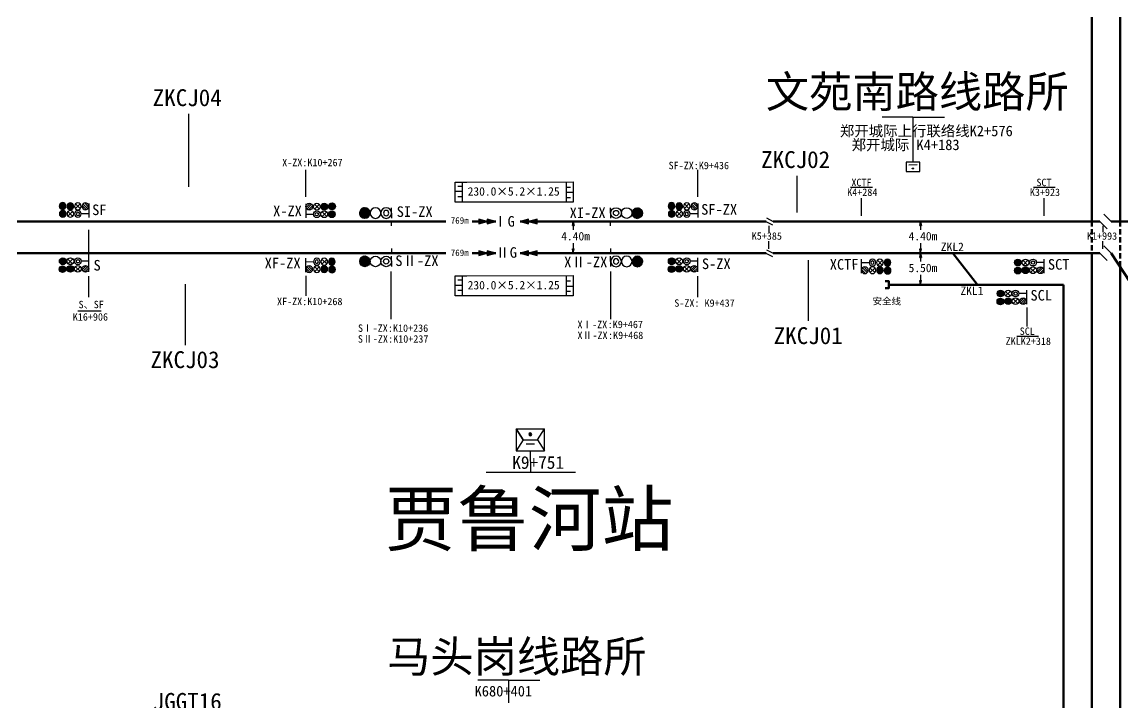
# Model space of a CAD drawing. Header units: millimetres. Extents: x -17381 to -15684, y 1883 to 2345.
# Drawn here: x -17104.3 to -17000.2, y 2103.3 to 2167.7 of the extents above; entities that cross this region are included whole.
import ezdxf
from ezdxf.enums import TextEntityAlignment as Align

# ---------------------------------------------------------------- set-up
doc = ezdxf.new("R2010")
doc.units = ezdxf.units.MM
doc.linetypes.add('DASHED', pattern=[0.75, 0.5, -0.25])
for name, color, linetype in [('1', 1, 'Continuous'), ('D0', 7, 'Continuous'), ('供电臂', 7, 'Continuous'), ('信号机', 7, 'Continuous'), ('信号机名称', 7, 'Continuous'), ('公里标', 7, 'Continuous'), ('应答器', 7, 'Continuous'), ('标注', 7, 'Continuous'), ('站台', 7, 'Continuous')]:
    doc.layers.add(name, color=color, linetype=linetype)
doc.styles.get("Standard").update_dxf_attribs({"font": ''})
doc.styles.add('宋体', font='')
doc.styles.get('Standard').set_extended_font_data('SimSun')
doc.styles.get('宋体').set_extended_font_data('SimSun')

# ---------------------------------------------------------------- blocks, each defined once
blk = doc.blocks.new('BD')
at = {"layer": '1', "color": 7}
for radius in [1.5, 0.75]:
    blk.add_circle((0, 0), radius, dxfattribs=at)
blk = doc.blocks.new('*X90')
at = {"color": 0}
for p, q in [((-1.5, 0.06), (0.7, 1.33)), ((-1.5, -0.06), (0.8, 1.27)), ((-1.49, 0.18), (0.59, 1.38)), ((-1.49, -0.17), (0.89, 1.21)), ((-1.47, 0.31), (0.47, 1.43)), ((-1.47, -0.27), (0.97, 1.14)), ((-1.45, -0.38), (1.05, 1.07)), ((-1.43, 0.44), (0.33, 1.46)), ((-1.42, -0.48), (1.12, 0.99)), ((-1.39, -0.57), (1.19, 0.92)), ((-1.38, 0.59), (0.18, 1.49)), ((-1.35, -0.66), (1.25, 0.83)), ((-1.3, 0.75), (0, 1.5)), ((-1.3, -0.75), (1.3, 0.75)), ((-1.25, -0.83), (1.35, 0.66)), ((-1.19, -0.92), (1.39, 0.57)), ((-1.17, 0.94), (-0.23, 1.48)), ((-1.12, -0.99), (1.42, 0.48)), ((-1.05, -1.07), (1.45, 0.38)), ((-0.97, -1.14), (1.47, 0.27)), ((-0.89, -1.21), (1.49, 0.17)), ((-0.8, -1.27), (1.5, 0.06)), ((-0.7, -1.33), (1.5, -0.06)), ((-0.59, -1.38), (1.49, -0.18)), ((-0.47, -1.43), (1.47, -0.31)), ((-0.33, -1.46), (1.43, -0.44)), ((-0.18, -1.49), (1.38, -0.59)), ((0, -1.5), (1.3, -0.75)), ((0.23, -1.48), (1.17, -0.94))]:
    blk.add_line(p, q, dxfattribs=at)
blk = doc.blocks.new('KZ_C')
at = {"layer": '1', "color": 7}
for p, q in [((0.02, 3.97), (0.02, 5.92)), ((0, -0.84), (0, 0.84)), ((0.02, 3.97), (0.02, 2.02)), ((0.02, 3.97), (0.02, 2.02))]:
    blk.add_line(p, q, dxfattribs=at)
at = {"layer": '1', "color": 3}
blk.add_circle((6.09, 3.97), 2, dxfattribs=at)
at = {"layer": '1', "color": 1}
blk.add_circle((10.09, 3.97), 1.95, dxfattribs=at)
at = {"layer": '1', "color": 7, "xscale": 1.33333333333303, "yscale": 1.33333333333303, "zscale": 1.33333333333303, "rotation": 180}
blk.add_blockref('BD', (2.06, 3.97), dxfattribs=at)
at = {"layer": '1', "xscale": 1.333300000000236, "yscale": 1.333300000000236, "zscale": 1.333300000000236}
blk.add_blockref('*X90', (10.12, 3.97), dxfattribs=at)

msp = doc.modelspace()

# ---------------------------------------------------------------- hatches: boundary and pattern name
h = msp.add_hatch(color=3)
edge = h.paths.add_edge_path()
edge.add_ellipse((-17100.5, 2150.28), major_axis=(0, 0.318), ratio=0.993045, start_angle=0, end_angle=360, ccw=False)
h = msp.add_hatch(color=3)
edge = h.paths.add_edge_path()
edge.add_ellipse((-17075.02, 2150.25), major_axis=(0, 0.318), ratio=0.993045, start_angle=0, end_angle=360)
h = msp.add_hatch(color=3)
edge = h.paths.add_edge_path()
edge.add_ellipse((-17042.9, 2150.28), major_axis=(0, 0.318), ratio=0.993045, start_angle=0, end_angle=360, ccw=False)
h = msp.add_hatch(color=1)
edge = h.paths.add_edge_path()
edge.add_ellipse((-17100.49, 2149.54), major_axis=(0, 0.318), ratio=0.993045, start_angle=0, end_angle=360, ccw=False)
h = msp.add_hatch(color=1)
edge = h.paths.add_edge_path()
edge.add_ellipse((-17075.03, 2149.5), major_axis=(0, 0.318), ratio=0.993045, start_angle=0, end_angle=360)
h = msp.add_hatch(color=1)
edge = h.paths.add_edge_path()
edge.add_ellipse((-17042.89, 2149.54), major_axis=(0, 0.318), ratio=0.993045, start_angle=0, end_angle=360, ccw=False)
for points in [[(-17061.14, 2148.61), (-17060.33, 2148.83), (-17061.14, 2149.05)], [(-17060.33, 2148.61), (-17059.52, 2148.83), (-17060.33, 2149.05)], [(-17056.42, 2149.05), (-17057.22, 2148.83), (-17056.42, 2148.61)], [(-17055.61, 2149.05), (-17056.42, 2148.83), (-17055.61, 2148.61)], [(-17061.14, 2145.61), (-17060.33, 2145.83), (-17061.14, 2146.05)], [(-17060.33, 2145.61), (-17059.52, 2145.83), (-17060.33, 2146.05)], [(-17056.42, 2146.05), (-17057.22, 2145.83), (-17056.42, 2145.61)], [(-17055.61, 2146.05), (-17056.42, 2145.83), (-17055.61, 2145.61)]]:
    msp.add_hatch(color=7).paths.add_polyline_path(points)
at = {"lineweight": -3}
for points in [[(-17052.2, 2148.83), (-17052.27, 2148.43), (-17052.12, 2148.43)], [(-17019.34, 2148.83), (-17019.41, 2148.43), (-17019.26, 2148.43)], [(-17052.2, 2145.83), (-17052.27, 2146.23), (-17052.12, 2146.23)], [(-17019.34, 2145.83), (-17019.41, 2146.23), (-17019.26, 2146.23)], [(-17019.34, 2145.83), (-17019.41, 2145.43), (-17019.26, 2145.43)], [(-17019.34, 2142.83), (-17019.41, 2143.23), (-17019.26, 2143.23)]]:
    msp.add_hatch(color=0, dxfattribs=at).paths.add_polyline_path(points)
h = msp.add_hatch(color=1)
edge = h.paths.add_edge_path()
edge.add_ellipse((-17100.49, 2145.06), major_axis=(0, -0.318), ratio=0.993045, start_angle=0, end_angle=360)
h = msp.add_hatch(color=1)
edge = h.paths.add_edge_path()
edge.add_ellipse((-17075.03, 2145.02), major_axis=(0, -0.318), ratio=0.993045, start_angle=0, end_angle=360, ccw=False)
h = msp.add_hatch(color=1)
edge = h.paths.add_edge_path()
edge.add_ellipse((-17042.89, 2145.06), major_axis=(0, -0.318), ratio=0.993045, start_angle=0, end_angle=360)
h = msp.add_hatch(color=3)
edge = h.paths.add_edge_path()
edge.add_ellipse((-17100.5, 2144.31), major_axis=(0, -0.318), ratio=0.993045, start_angle=0, end_angle=360)
h = msp.add_hatch(color=3)
edge = h.paths.add_edge_path()
edge.add_ellipse((-17075.02, 2144.28), major_axis=(0, -0.318), ratio=0.993045, start_angle=0, end_angle=360, ccw=False)
h = msp.add_hatch(color=3)
edge = h.paths.add_edge_path()
edge.add_ellipse((-17042.9, 2144.31), major_axis=(0, -0.318), ratio=0.993045, start_angle=0, end_angle=360)
h = msp.add_hatch(color=1)
edge = h.paths.add_edge_path()
edge.add_ellipse((-17022.47, 2144.93), major_axis=(0, -0.318), ratio=0.993045, start_angle=0, end_angle=360, ccw=False)
h = msp.add_hatch(color=3)
edge = h.paths.add_edge_path()
edge.add_ellipse((-17022.46, 2144.18), major_axis=(0, -0.318), ratio=0.993045, start_angle=0, end_angle=360, ccw=False)
h = msp.add_hatch(color=3)
edge = h.paths.add_edge_path()
edge.add_ellipse((-17010.15, 2144.18), major_axis=(0, -0.318), ratio=0.993045, start_angle=0, end_angle=360)
h = msp.add_hatch(color=1)
edge = h.paths.add_edge_path()
edge.add_ellipse((-17010.14, 2144.93), major_axis=(0, -0.318), ratio=0.993045, start_angle=0, end_angle=360)
h = msp.add_hatch(color=1)
edge = h.paths.add_edge_path()
edge.add_ellipse((-17011.79, 2142.01), major_axis=(0, -0.318), ratio=0.993045, start_angle=0, end_angle=360)
h = msp.add_hatch(color=3)
edge = h.paths.add_edge_path()
edge.add_ellipse((-17011.8, 2141.26), major_axis=(0, -0.318), ratio=0.993045, start_angle=0, end_angle=360)
at = {"layer": '信号机'}
h = msp.add_hatch(color=2, dxfattribs=at)
edge = h.paths.add_edge_path()
edge.add_ellipse((-17099.77, 2150.25), major_axis=(0, -0.318), ratio=0.993045, start_angle=0, end_angle=360, ccw=False)
h = msp.add_hatch(color=2, dxfattribs=at)
edge = h.paths.add_edge_path()
edge.add_ellipse((-17075.75, 2150.22), major_axis=(0, -0.318), ratio=0.993045, start_angle=0, end_angle=360)
h = msp.add_hatch(color=2, dxfattribs=at)
edge = h.paths.add_edge_path()
edge.add_ellipse((-17042.17, 2150.25), major_axis=(0, -0.318), ratio=0.993045, start_angle=0, end_angle=360, ccw=False)
h = msp.add_hatch(color=10, dxfattribs=at)
edge = h.paths.add_edge_path()
edge.add_ellipse((-17100.49, 2149.54), major_axis=(0, 0.318), ratio=0.993045, start_angle=0, end_angle=360, ccw=False)
h = msp.add_hatch(color=10, dxfattribs=at)
edge = h.paths.add_edge_path()
edge.add_ellipse((-17075.03, 2149.5), major_axis=(0, 0.318), ratio=0.993045, start_angle=0, end_angle=360)
h = msp.add_hatch(color=10, dxfattribs=at)
edge = h.paths.add_edge_path()
edge.add_ellipse((-17042.89, 2149.54), major_axis=(0, 0.318), ratio=0.993045, start_angle=0, end_angle=360, ccw=False)
h = msp.add_hatch(color=10, dxfattribs=at)
edge = h.paths.add_edge_path()
edge.add_ellipse((-17100.49, 2145.06), major_axis=(0, -0.318), ratio=0.993045, start_angle=0, end_angle=360)
h = msp.add_hatch(color=10, dxfattribs=at)
edge = h.paths.add_edge_path()
edge.add_ellipse((-17075.03, 2145.02), major_axis=(0, -0.318), ratio=0.993045, start_angle=0, end_angle=360, ccw=False)
h = msp.add_hatch(color=10, dxfattribs=at)
edge = h.paths.add_edge_path()
edge.add_ellipse((-17042.89, 2145.06), major_axis=(0, -0.318), ratio=0.993045, start_angle=0, end_angle=360)
h = msp.add_hatch(color=2, dxfattribs=at)
edge = h.paths.add_edge_path()
edge.add_ellipse((-17099.77, 2144.34), major_axis=(0, 0.318), ratio=0.993045, start_angle=0, end_angle=360)
h = msp.add_hatch(color=2, dxfattribs=at)
edge = h.paths.add_edge_path()
edge.add_ellipse((-17075.75, 2144.31), major_axis=(0, 0.318), ratio=0.993045, start_angle=0, end_angle=360, ccw=False)
h = msp.add_hatch(color=2, dxfattribs=at)
edge = h.paths.add_edge_path()
edge.add_ellipse((-17042.17, 2144.34), major_axis=(0, 0.318), ratio=0.993045, start_angle=0, end_angle=360)
h = msp.add_hatch(color=2, dxfattribs=at)
edge = h.paths.add_edge_path()
edge.add_ellipse((-17023.19, 2144.21), major_axis=(0, 0.318), ratio=0.993045, start_angle=0, end_angle=360, ccw=False)
h = msp.add_hatch(color=10, dxfattribs=at)
edge = h.paths.add_edge_path()
edge.add_ellipse((-17022.47, 2144.93), major_axis=(0, -0.318), ratio=0.993045, start_angle=0, end_angle=360, ccw=False)
h = msp.add_hatch(color=10, dxfattribs=at)
edge = h.paths.add_edge_path()
edge.add_ellipse((-17010.14, 2144.93), major_axis=(0, -0.318), ratio=0.993045, start_angle=0, end_angle=360)
h = msp.add_hatch(color=2, dxfattribs=at)
edge = h.paths.add_edge_path()
edge.add_ellipse((-17009.42, 2144.21), major_axis=(0, 0.318), ratio=0.993045, start_angle=0, end_angle=360)
h = msp.add_hatch(color=10, dxfattribs=at)
edge = h.paths.add_edge_path()
edge.add_ellipse((-17011.79, 2142.01), major_axis=(0, -0.318), ratio=0.993045, start_angle=0, end_angle=360)
h = msp.add_hatch(color=2, dxfattribs=at)
edge = h.paths.add_edge_path()
edge.add_ellipse((-17011.07, 2141.29), major_axis=(0, 0.318), ratio=0.993045, start_angle=0, end_angle=360)
at = {"layer": '应答器'}
for points in [[(-17061.14, 2148.61), (-17060.33, 2148.83), (-17061.14, 2149.05)], [(-17060.33, 2148.61), (-17059.52, 2148.83), (-17060.33, 2149.05)], [(-17056.42, 2149.05), (-17057.22, 2148.83), (-17056.42, 2148.61)], [(-17055.61, 2149.05), (-17056.42, 2148.83), (-17055.61, 2148.61)], [(-17061.14, 2145.61), (-17060.33, 2145.83), (-17061.14, 2146.05)], [(-17060.33, 2145.61), (-17059.52, 2145.83), (-17060.33, 2146.05)], [(-17056.42, 2146.05), (-17057.22, 2145.83), (-17056.42, 2145.61)], [(-17055.61, 2146.05), (-17056.42, 2145.83), (-17055.61, 2145.61)]]:
    msp.add_hatch(color=7, dxfattribs=at).paths.add_polyline_path(points)
at = {"layer": '标注'}
h = msp.add_hatch(color=0, dxfattribs=at)
edge = h.paths.add_edge_path()
edge.add_ellipse((-17056.26, 2128.7), major_axis=(-0.134, 0), ratio=0.974917, start_angle=0, end_angle=180)
edge.add_ellipse((-17056.26, 2128.7), major_axis=(-0.134, 0), ratio=0.974917, start_angle=180, end_angle=360)

# ---------------------------------------------------------------- linework, layer by layer
at = {"color": 5, "lineweight": 70}
for p, q in [((-17000.48, 2148.83), (-17000.48, 2194.3)), ((-17000.48, 2087.48), (-17000.48, 2144.54))]:
    msp.add_line(p, q, dxfattribs=at)
at = {"color": 1, "lineweight": 70}
for p, q in [((-17003.15, 2148.83), (-17003.15, 2191.09)), ((-17003.15, 2087.48), (-17003.15, 2145.83))]:
    msp.add_line(p, q, dxfattribs=at)
at = {"color": 1, "lineweight": -3}
msp.add_line((-17088.61, 2158.99), (-17088.61, 2152.08), dxfattribs=at)
at = {"color": 0, "lineweight": -3}
for p, q in [((-17020.08, 2158.68), (-17022.98, 2158.68)), ((-17020.08, 2158.68), (-17017.09, 2158.68)), ((-17077.5, 2151.16), (-17077.5, 2153.71)), ((-17040.42, 2151.16), (-17040.42, 2153.71)), ((-17025.96, 2152.05), (-17023.89, 2152.05)), ((-17008.67, 2152.05), (-17006.61, 2152.05)), ((-17024.94, 2149.34), (-17024.94, 2151.02)), ((-17007.65, 2149.34), (-17007.65, 2151.02)), ((-17052.27, 2148.43), (-17052.2, 2148.83)), ((-17052.2, 2148.83), (-17052.27, 2148.43)), ((-17052.2, 2148.83), (-17052.12, 2148.43)), ((-17019.41, 2148.43), (-17019.34, 2148.83)), ((-17019.34, 2148.83), (-17019.41, 2148.43)), ((-17019.34, 2148.83), (-17019.26, 2148.43)), ((-17052.27, 2148.43), (-17052.12, 2148.43)), ((-17033.69, 2148.41), (-17033.69, 2147.8)), ((-17019.41, 2148.43), (-17019.26, 2148.43)), ((-17002.1, 2148.41), (-17002.1, 2147.8)), ((-17033.72, 2146.95), (-17033.72, 2146.22)), ((-17002.13, 2146.95), (-17002.13, 2146.22)), ((-17052.27, 2146.23), (-17052.2, 2145.83)), ((-17052.2, 2145.83), (-17052.27, 2146.23)), ((-17052.27, 2146.23), (-17052.12, 2146.23)), ((-17052.2, 2145.83), (-17052.12, 2146.23)), ((-17019.41, 2146.23), (-17019.34, 2145.83)), ((-17019.34, 2145.83), (-17019.41, 2146.23)), ((-17019.41, 2146.23), (-17019.26, 2146.23)), ((-17019.41, 2145.43), (-17019.34, 2145.83)), ((-17019.34, 2145.83), (-17019.41, 2145.43)), ((-17019.41, 2145.43), (-17019.26, 2145.43)), ((-17019.34, 2145.83), (-17019.26, 2146.23)), ((-17019.34, 2145.83), (-17019.26, 2145.43)), ((-17077.5, 2143.69), (-17077.5, 2141.79)), ((-17069.42, 2139.6), (-17069.42, 2144.08)), ((-17048.65, 2139.6), (-17048.65, 2144.08)), ((-17019.41, 2143.23), (-17019.34, 2142.83)), ((-17019.34, 2142.83), (-17019.41, 2143.23)), ((-17019.41, 2143.23), (-17019.26, 2143.23)), ((-17019.34, 2142.83), (-17019.26, 2143.23)), ((-17099.07, 2140.38), (-17096.84, 2140.38)), ((-17009.31, 2140.68), (-17009.31, 2138.9)), ((-17010.25, 2137.98), (-17008.19, 2137.98)), ((-17057.6, 2129.23), (-17057.6, 2127.14)), ((-17057.6, 2129.23), (-17054.92, 2129.23)), ((-17056.93, 2128.18), (-17057.6, 2129.23)), ((-17055.58, 2128.18), (-17054.92, 2129.23)), ((-17054.92, 2127.14), (-17054.92, 2129.23)), ((-17056.93, 2128.18), (-17057.6, 2127.14)), ((-17056.93, 2128.18), (-17055.58, 2128.18)), ((-17056.66, 2127.79), (-17055.86, 2127.79)), ((-17055.58, 2128.18), (-17054.92, 2127.14)), ((-17057.6, 2127.14), (-17054.92, 2127.14)), ((-17060.43, 2125.13), (-17051.99, 2125.13)), ((-17058.34, 2105.47), (-17061.24, 2105.47)), ((-17058.34, 2105.47), (-17055.35, 2105.47))]:
    msp.add_line(p, q, dxfattribs=at)
at = {"color": 5, "lineweight": -3}
for p, q in [((-17031.06, 2153.13), (-17031.06, 2149.68)), ((-17088.89, 2137.14), (-17088.89, 2142.89))]:
    msp.add_line(p, q, dxfattribs=at)
at = {"color": 7, "linetype": 'Continuous'}
for p, q in [((-17002, 2149.51), (-17001.32, 2148.83)), ((-17033.97, 2148.83), (-17033.34, 2148.51)), ((-17033.91, 2149.15), (-17033.3, 2148.83)), ((-17002.4, 2148.83), (-17001.7, 2148.13)), ((-17002, 2146.51), (-17001.32, 2145.83)), ((-17033.97, 2145.83), (-17033.34, 2145.51)), ((-17033.91, 2146.15), (-17033.3, 2145.83)), ((-17002.4, 2145.83), (-17001.7, 2145.13))]:
    msp.add_line(p, q, dxfattribs=at)
at = {"color": 1, "lineweight": 100}
for p, q in [((-17119.26, 2148.83), (-17091.8, 2148.83)), ((-17091.8, 2148.83), (-17083.11, 2148.83)), ((-17083.11, 2148.83), (-17064.24, 2148.83)), ((-17061.76, 2148.83), (-17059.52, 2148.83)), ((-17057.22, 2148.83), (-17033.96, 2148.83)), ((-17001.32, 2148.83), (-16999.71, 2148.83))]:
    msp.add_line(p, q, dxfattribs=at)
at = {"color": 1, "lineweight": 50}
msp.add_line((-17094.08, 2148.83), (-17091.8, 2148.83), dxfattribs=at)
at = {"color": 5, "lineweight": 100}
for p, q in [((-17002.4, 2148.83), (-17033.3, 2148.83)), ((-17119.26, 2145.83), (-17091.8, 2145.83)), ((-17091.8, 2145.83), (-17083.11, 2145.83)), ((-17083.11, 2145.83), (-17064.24, 2145.83)), ((-17061.76, 2145.83), (-17059.52, 2145.83)), ((-17057.22, 2145.83), (-17033.96, 2145.83)), ((-17001.32, 2145.83), (-16974.54, 2104.9))]:
    msp.add_line(p, q, dxfattribs=at)
at = {"color": 1, "linetype": 'DASHED', "lineweight": 70}
msp.add_line((-17003.15, 2148.83), (-17003.15, 2145.83), dxfattribs=at)
at = {"color": 124, "lineweight": -3}
for p, q in [((-17002.4, 2148.83), (-17002.4, 2148.84)), ((-17098.01, 2145.39), (-17098.01, 2148.03))]:
    msp.add_line(p, q, dxfattribs=at)
at = {"color": 5, "linetype": 'DASHED', "lineweight": 70}
msp.add_line((-17000.48, 2148.83), (-17000.48, 2144.54), dxfattribs=at)
at = {"color": 5, "lineweight": 50}
msp.add_line((-17094.08, 2145.83), (-17091.8, 2145.83), dxfattribs=at)
at = {"color": 6, "lineweight": 100}
msp.add_line((-17002.4, 2145.83), (-17033.3, 2145.83), dxfattribs=at)
at = {"color": 6, "lineweight": -3}
msp.add_line((-17029.94, 2139.42), (-17029.94, 2145.17), dxfattribs=at)
at = {"color": 6, "lineweight": 70}
for p, q in [((-17005.83, 2142.83), (-17022.34, 2142.83)), ((-17005.83, 2087.48), (-17005.83, 2142.83))]:
    msp.add_line(p, q, dxfattribs=at)
at = {"color": 6, "linetype": 'Continuous', "lineweight": 70}
msp.add_lwpolyline([(-17022.71, 2142.53), (-17022.34, 2142.53), (-17022.34, 2143.17), (-17022.71, 2143.17)], dxfattribs=at)
at = {"layer": 'D0', "color": 0}
for p, q in [((-17052.2, 2148.83), (-17052.2, 2148.04)), ((-17019.34, 2148.83), (-17019.34, 2148.04)), ((-17052.2, 2146.77), (-17052.2, 2145.85)), ((-17019.34, 2146.77), (-17019.34, 2145.85)), ((-17019.34, 2145.83), (-17019.34, 2145.04)), ((-17019.34, 2143.77), (-17019.34, 2142.85))]:
    msp.add_line(p, q, dxfattribs=at)
at = {"layer": '信号机', "color": 7, "linetype": 'Continuous'}
for p, q in [((-17098.01, 2150.53), (-17098.01, 2149.21)), ((-17040.41, 2150.53), (-17040.41, 2149.21)), ((-17100.06, 2150.33), (-17099.72, 2149.99)), ((-17099.54, 2149.79), (-17100.03, 2149.3)), ((-17099.54, 2149.3), (-17100.03, 2149.79)), ((-17099.96, 2150.45), (-17099.55, 2150.03)), ((-17099.8, 2150.51), (-17099.47, 2150.17)), ((-17098.82, 2150.51), (-17099.32, 2150.01)), ((-17098.82, 2150.01), (-17099.32, 2150.51)), ((-17098.01, 2149.53), (-17098.75, 2149.54)), ((-17098.64, 2150.33), (-17098.3, 2149.99)), ((-17098.54, 2150.44), (-17098.13, 2150.03)), ((-17098.38, 2150.51), (-17098.05, 2150.17)), ((-17077.5, 2150.49), (-17077.5, 2149.17)), ((-17077.5, 2149.5), (-17076.77, 2149.5)), ((-17077.14, 2150.47), (-17077.47, 2150.14)), ((-17076.98, 2150.41), (-17077.39, 2149.99)), ((-17076.88, 2150.29), (-17077.22, 2149.96)), ((-17076.69, 2150.47), (-17076.2, 2149.98)), ((-17076.69, 2149.98), (-17076.2, 2150.47)), ((-17075.71, 2150.47), (-17076.05, 2150.14)), ((-17075.98, 2149.76), (-17075.49, 2149.26)), ((-17075.98, 2149.26), (-17075.49, 2149.76)), ((-17075.56, 2150.41), (-17075.97, 2149.99)), ((-17075.46, 2150.3), (-17075.8, 2149.96)), ((-17042.46, 2150.33), (-17042.12, 2149.99)), ((-17041.93, 2149.79), (-17042.43, 2149.3)), ((-17041.93, 2149.3), (-17042.43, 2149.79)), ((-17042.36, 2150.45), (-17041.95, 2150.03)), ((-17042.2, 2150.51), (-17041.87, 2150.17)), ((-17041.22, 2150.51), (-17041.71, 2150.01)), ((-17041.22, 2150.01), (-17041.71, 2150.51)), ((-17040.41, 2149.53), (-17041.14, 2149.54)), ((-17041.04, 2150.33), (-17040.7, 2149.99)), ((-17040.94, 2150.44), (-17040.53, 2150.03)), ((-17040.78, 2150.51), (-17040.45, 2150.17)), ((-17098.01, 2144.07), (-17098.01, 2145.39)), ((-17077.5, 2144.03), (-17077.5, 2145.35)), ((-17040.41, 2144.07), (-17040.41, 2145.39)), ((-17100.06, 2144.26), (-17099.72, 2144.6)), ((-17099.54, 2144.8), (-17100.03, 2145.3)), ((-17099.54, 2145.3), (-17100.03, 2144.8)), ((-17099.96, 2144.15), (-17099.55, 2144.57)), ((-17099.8, 2144.09), (-17099.47, 2144.42)), ((-17098.82, 2144.09), (-17099.32, 2144.58)), ((-17098.82, 2144.58), (-17099.32, 2144.09)), ((-17098.01, 2145.06), (-17098.75, 2145.06)), ((-17098.64, 2144.26), (-17098.3, 2144.6)), ((-17098.54, 2144.15), (-17098.13, 2144.57)), ((-17098.38, 2144.09), (-17098.05, 2144.42)), ((-17077.5, 2145.03), (-17076.77, 2145.02)), ((-17077.14, 2144.05), (-17077.47, 2144.39)), ((-17076.98, 2144.11), (-17077.39, 2144.53)), ((-17076.88, 2144.23), (-17077.22, 2144.57)), ((-17076.69, 2144.05), (-17076.2, 2144.55)), ((-17076.69, 2144.55), (-17076.2, 2144.05)), ((-17075.71, 2144.05), (-17076.05, 2144.39)), ((-17075.98, 2144.77), (-17075.49, 2145.26)), ((-17075.98, 2145.26), (-17075.49, 2144.77)), ((-17075.56, 2144.11), (-17075.97, 2144.53)), ((-17075.46, 2144.23), (-17075.8, 2144.57)), ((-17042.46, 2144.26), (-17042.12, 2144.6)), ((-17041.93, 2144.8), (-17042.43, 2145.3)), ((-17041.93, 2145.3), (-17042.43, 2144.8)), ((-17042.36, 2144.15), (-17041.95, 2144.57)), ((-17042.2, 2144.09), (-17041.87, 2144.42)), ((-17041.22, 2144.09), (-17041.71, 2144.58)), ((-17041.22, 2144.58), (-17041.71, 2144.09)), ((-17040.41, 2145.06), (-17041.14, 2145.06)), ((-17041.04, 2144.26), (-17040.7, 2144.6)), ((-17040.94, 2144.15), (-17040.53, 2144.57)), ((-17040.78, 2144.09), (-17040.45, 2144.42)), ((-17024.95, 2143.93), (-17024.95, 2145.26)), ((-17024.95, 2144.93), (-17024.22, 2144.93)), ((-17024.58, 2143.95), (-17024.92, 2144.29)), ((-17024.42, 2144.02), (-17024.84, 2144.44)), ((-17024.33, 2144.13), (-17024.66, 2144.47)), ((-17024.14, 2143.96), (-17023.65, 2144.45)), ((-17024.14, 2144.45), (-17023.65, 2143.96)), ((-17023.16, 2143.95), (-17023.5, 2144.29)), ((-17023.43, 2144.67), (-17022.94, 2145.17)), ((-17023.43, 2145.17), (-17022.94, 2144.67)), ((-17023, 2144.02), (-17023.42, 2144.44)), ((-17022.91, 2144.13), (-17023.24, 2144.47)), ((-17009.71, 2144.13), (-17009.37, 2144.47)), ((-17009.19, 2144.67), (-17009.68, 2145.17)), ((-17009.19, 2145.17), (-17009.68, 2144.67)), ((-17009.61, 2144.02), (-17009.2, 2144.44)), ((-17009.45, 2143.95), (-17009.12, 2144.29)), ((-17008.48, 2143.96), (-17008.97, 2144.45)), ((-17008.48, 2144.45), (-17008.97, 2143.96)), ((-17007.67, 2144.93), (-17008.4, 2144.93)), ((-17008.29, 2144.13), (-17007.95, 2144.47)), ((-17008.19, 2144.02), (-17007.78, 2144.44)), ((-17008.03, 2143.95), (-17007.7, 2144.29)), ((-17007.67, 2143.93), (-17007.67, 2145.26)), ((-17010.83, 2141.75), (-17011.33, 2142.24)), ((-17010.84, 2142.24), (-17011.33, 2141.75)), ((-17009.31, 2141.01), (-17009.31, 2142.34)), ((-17011.36, 2141.21), (-17011.02, 2141.55)), ((-17011.26, 2141.1), (-17010.85, 2141.52)), ((-17011.1, 2141.03), (-17010.77, 2141.37)), ((-17010.12, 2141.03), (-17010.62, 2141.53)), ((-17010.12, 2141.53), (-17010.62, 2141.03)), ((-17009.31, 2142.01), (-17010.05, 2142.01)), ((-17009.94, 2141.21), (-17009.6, 2141.55)), ((-17009.84, 2141.1), (-17009.43, 2141.52)), ((-17009.68, 2141.03), (-17009.35, 2141.37))]:
    msp.add_line(p, q, dxfattribs=at)
at = {"layer": '信号机', "color": 7, "linetype": 'Continuous', "extrusion": (0, 0, -1)}
for centre, major_axis in [((-17100.5, 2150.28), (0, 0.318)), ((-17099.77, 2150.25), (0, -0.318)), ((-17099.06, 2150.25), (0, 0.318)), ((-17098.35, 2150.25), (0, -0.318)), ((-17042.9, 2150.28), (0, 0.318)), ((-17042.17, 2150.25), (0, -0.318)), ((-17041.46, 2150.25), (0, 0.318)), ((-17040.75, 2150.25), (0, -0.318)), ((-17100.49, 2149.54), (0, 0.318)), ((-17099.77, 2149.54), (0, 0.318)), ((-17099.06, 2149.54), (0, 0.318)), ((-17099.06, 2149.54), (0, 0.159)), ((-17042.89, 2149.54), (0, 0.318)), ((-17042.17, 2149.54), (0, 0.318)), ((-17041.46, 2149.54), (0, 0.318)), ((-17041.46, 2149.54), (0, 0.159)), ((-17076.46, 2145.02), (0, -0.318)), ((-17075.75, 2145.02), (0, -0.318)), ((-17075.03, 2145.02), (0, -0.318)), ((-17077.17, 2144.31), (0, 0.318)), ((-17076.46, 2144.31), (0, -0.318)), ((-17076.46, 2145.02), (0, -0.159)), ((-17075.75, 2144.31), (0, 0.318)), ((-17075.02, 2144.28), (0, -0.318)), ((-17024.61, 2144.21), (0, 0.318)), ((-17023.9, 2144.93), (0, -0.318)), ((-17023.9, 2144.21), (0, -0.318)), ((-17023.9, 2144.93), (0, -0.159)), ((-17023.19, 2144.93), (0, -0.318)), ((-17023.19, 2144.21), (0, 0.318)), ((-17022.47, 2144.93), (0, -0.318)), ((-17022.46, 2144.18), (0, -0.318))]:
    msp.add_ellipse(centre, major_axis=major_axis, ratio=0.993045, dxfattribs=at)
at = {"layer": '信号机', "color": 7, "linetype": 'Continuous'}
for centre, major_axis in [((-17077.17, 2150.22), (0, -0.318)), ((-17076.46, 2150.22), (0, 0.318)), ((-17075.75, 2150.22), (0, -0.318)), ((-17075.02, 2150.25), (0, 0.318)), ((-17076.46, 2149.5), (0, 0.318)), ((-17076.46, 2149.5), (0, 0.159)), ((-17075.75, 2149.5), (0, 0.318)), ((-17075.03, 2149.5), (0, 0.318)), ((-17100.49, 2145.06), (0, -0.318)), ((-17099.77, 2145.06), (0, -0.318)), ((-17099.06, 2145.06), (0, -0.318)), ((-17042.89, 2145.06), (0, -0.318)), ((-17042.17, 2145.06), (0, -0.318)), ((-17041.46, 2145.06), (0, -0.318)), ((-17100.5, 2144.31), (0, -0.318)), ((-17099.77, 2144.34), (0, 0.318)), ((-17099.06, 2144.34), (0, -0.318)), ((-17099.06, 2145.06), (0, -0.159)), ((-17098.35, 2144.34), (0, 0.318)), ((-17042.9, 2144.31), (0, -0.318)), ((-17042.17, 2144.34), (0, 0.318)), ((-17041.46, 2144.34), (0, -0.318)), ((-17041.46, 2145.06), (0, -0.159)), ((-17040.75, 2144.34), (0, 0.318)), ((-17010.15, 2144.18), (0, -0.318)), ((-17010.14, 2144.93), (0, -0.318)), ((-17009.42, 2144.93), (0, -0.318)), ((-17009.42, 2144.21), (0, 0.318)), ((-17008.71, 2144.93), (0, -0.318)), ((-17008.71, 2144.21), (0, -0.318)), ((-17008.71, 2144.93), (0, -0.159)), ((-17008, 2144.21), (0, 0.318)), ((-17011.79, 2142.01), (0, -0.318)), ((-17011.07, 2142.01), (0, -0.318)), ((-17010.36, 2142.01), (0, -0.318)), ((-17011.8, 2141.26), (0, -0.318)), ((-17011.07, 2141.29), (0, 0.318)), ((-17010.36, 2141.29), (0, -0.318)), ((-17010.36, 2142.01), (0, -0.159)), ((-17009.65, 2141.29), (0, 0.318))]:
    msp.add_ellipse(centre, major_axis=major_axis, ratio=0.993045, dxfattribs=at)
at = {"layer": '公里标', "color": 7, "linetype": 'ByBlock'}
for p, q in [((-17098.02, 2141.67), (-17098.03, 2143.65)), ((-17040.42, 2141.67), (-17040.43, 2143.65))]:
    msp.add_line(p, q, dxfattribs=at)
at = {"layer": '应答器', "color": 7, "linetype": 'Continuous'}
for points in [[(-17061.14, 2148.61), (-17060.33, 2148.83), (-17061.14, 2149.05)], [(-17060.33, 2148.61), (-17059.52, 2148.83), (-17060.33, 2149.05)], [(-17056.42, 2149.05), (-17057.22, 2148.83), (-17056.42, 2148.61)], [(-17055.61, 2149.05), (-17056.42, 2148.83), (-17055.61, 2148.61)], [(-17061.14, 2145.61), (-17060.33, 2145.83), (-17061.14, 2146.05)], [(-17060.33, 2145.61), (-17059.52, 2145.83), (-17060.33, 2146.05)], [(-17056.42, 2146.05), (-17057.22, 2145.83), (-17056.42, 2145.61)], [(-17055.61, 2146.05), (-17056.42, 2145.83), (-17055.61, 2145.61)]]:
    msp.add_lwpolyline(points, close=True, dxfattribs=at)
at = {"layer": '标注', "color": 7, "linetype": 'Continuous'}
for p, q in [((-17020.08, 2158.68), (-17020.08, 2154.42)), ((-17019.67, 2154.16), (-17020.46, 2154.15)), ((-17056.26, 2127.14), (-17056.25, 2125.13)), ((-17058.34, 2105.47), (-17058.34, 2103.33))]:
    msp.add_line(p, q, dxfattribs=at)
at = {"layer": '标注', "color": 0, "linetype": 'Continuous'}
msp.add_line((-17057.6, 2129.23), (-17056.93, 2128.18), dxfattribs=at)
at = {"layer": '标注', "color": 7, "linetype": 'Continuous'}
msp.add_lwpolyline([(-17019.41, 2154.42), (-17020.72, 2154.42), (-17020.72, 2153.54), (-17019.41, 2153.54)], close=True, dxfattribs=at)
msp.add_ellipse((-17020.07, 2153.83), major_axis=(0.079, 0.0001), ratio=0.5, dxfattribs=at)
at = {"layer": '标注', "color": 0, "linetype": 'Continuous'}
for start_param, end_param in [(3.141593, 6.283185), (0, 3.141593)]:
    msp.add_ellipse((-17056.26, 2128.7), major_axis=(-0.134, 0), ratio=0.974917, start_param=start_param, end_param=end_param, dxfattribs=at)
at = {"layer": '站台', "color": 7, "linetype": 'Continuous'}
for p, q in [((-17063.38, 2152.55), (-17062.26, 2152.55)), ((-17062.71, 2151.64), (-17063.38, 2151.64)), ((-17062.71, 2152.13), (-17063.11, 2152.13)), ((-17062.71, 2152.55), (-17062.71, 2150.65)), ((-17052.87, 2152.56), (-17052.87, 2150.66)), ((-17052.87, 2152.07), (-17052.47, 2152.07)), ((-17052.87, 2151.58), (-17052.2, 2151.58)), ((-17052.2, 2152.56), (-17052.2, 2150.66)), ((-17062.71, 2151.15), (-17063.11, 2151.15)), ((-17052.87, 2151.09), (-17052.47, 2151.09)), ((-17063.38, 2143.69), (-17062.26, 2143.69)), ((-17062.71, 2143.27), (-17063.11, 2143.27)), ((-17062.71, 2143.69), (-17062.71, 2141.79)), ((-17052.87, 2143.7), (-17052.87, 2141.8)), ((-17052.2, 2143.7), (-17052.2, 2141.8)), ((-17062.71, 2142.78), (-17063.38, 2142.78)), ((-17062.71, 2142.29), (-17063.11, 2142.29)), ((-17052.87, 2143.2), (-17052.47, 2143.21)), ((-17052.87, 2142.72), (-17052.2, 2142.72)), ((-17052.87, 2142.23), (-17052.47, 2142.23))]:
    msp.add_line(p, q, dxfattribs=at)
at = {"layer": '站台', "color": 6, "lineweight": 70}
msp.add_line((-17013.95, 2142.83), (-17016.28, 2145.83), dxfattribs=at)
at = {"layer": '站台', "color": 7, "linetype": 'Continuous'}
for points in [[(-17052.2, 2150.66), (-17063.38, 2150.65), (-17063.38, 2152.55), (-17052.2, 2152.56)], [(-17052.2, 2141.8), (-17063.38, 2141.79), (-17063.38, 2143.69), (-17052.2, 2143.7)]]:
    msp.add_lwpolyline(points, dxfattribs=at)

# ---------------------------------------------------------------- block references
at = {"color": 0}
for p, xscale, yscale, zscale in [((-17069.38, 2148.62), -0.250823749999995, 0.250823749999654, 0.25082375), ((-17048.67, 2148.62), 0.2508237500005635, 0.2508237500005635, 0.2508237500005635)]:
    msp.add_blockref('KZ_C', p, dxfattribs=dict(at, xscale=xscale, yscale=yscale, zscale=zscale))
at = {"color": 0, "yscale": 0.250823749999995, "rotation": 180}
for p, xscale, zscale in [((-17069.38, 2146.04), 0.250823749999995, 0.250823749999995), ((-17048.67, 2146.04), -0.2508237500005635, 0.25082375)]:
    msp.add_blockref('KZ_C', p, dxfattribs=dict(at, xscale=xscale, zscale=zscale))

# ---------------------------------------------------------------- texts
msp.add_text('安全线', height=0.641, rotation=359.7364).set_placement((-17023.89, 2140.97))
at = {"color": 1, "lineweight": -3, "char_height": 1.6, "attachment_point": 1, "style": '宋体'}
for s, insert, width in [('ZKCJ04', (-17091.98, 2161.32), 13.888), ('JGGT16', (-17091.98, 2104.26), 7.9107)]:
    msp.add_mtext(s, dxfattribs=dict(at, insert=insert, width=width))
at = {"color": 5, "lineweight": -3, "char_height": 1.6, "width": 13.888, "attachment_point": 1, "style": '宋体'}
for s, insert in [('ZKCJ02', (-17034.43, 2155.47)), ('ZKCJ03', (-17092.19, 2136.56))]:
    msp.add_mtext(s, dxfattribs=dict(at, insert=insert))
at = {"color": 6, "lineweight": -3, "insert": (-17033.24, 2138.83), "char_height": 1.6, "width": 13.888, "attachment_point": 1, "style": '宋体'}
msp.add_mtext('ZKCJ01', dxfattribs=at)
at = {"layer": 'D0', "color": 0, "style": '宋体'}
for s, p in [('4.40m', (-17051.98, 2147.03)), ('4.40m', (-17019.12, 2147.03)), ('5.50m', (-17019.12, 2144.03))]:
    msp.add_text(s, height=0.8, dxfattribs=at).set_placement(p, align=Align.CENTER)
at = {"layer": '供电臂', "color": 7, "lineweight": -3, "style": '宋体'}
for s, p in [('K5+385', (-17035.32, 2147.11)), ('K1+993', (-17003.61, 2147.11))]:
    msp.add_text(s, height=0.7, rotation=359.623, dxfattribs=at).set_placement(p)
at = {"layer": '信号机名称', "color": 7, "lineweight": -3, "style": '宋体'}
for s, rotation, p in [('SF', 0.0381, (-17097.71, 2149.42)), ('X-ZX', 0.0381, (-17080.59, 2149.32)), ('SI-ZX', 0.0381, (-17068.9, 2149.25)), ('XI-ZX', 0.0381, (-17052.54, 2149.14)), ('SF-ZX', 0.0381, (-17040.1, 2149.46)), ('XF-ZX', 0.0381, (-17081.39, 2144.39)), ('SⅡ-ZX', 0.0381, (-17069.03, 2144.61)), ('XⅡ-ZX', 0.0381, (-17053.06, 2144.49)), ('S-ZX', 0.0381, (-17040.03, 2144.32)), ('S', 0.0381, (-17097.58, 2144.18)), ('XCTF', 0.419, (-17027.93, 2144.26)), ('SCT', 0.419, (-17007.3, 2144.26)), ('SCL', 0.419, (-17008.95, 2141.34))]:
    msp.add_text(s, height=1, rotation=rotation, dxfattribs=at).set_placement(p)
at = {"layer": '公里标', "color": 7, "lineweight": -3, "style": '宋体'}
for s, height, rotation, p in [('X-ZX:K10+267', 0.7, 0.0381, (-17079.73, 2154.04)), ('SF-ZX:K9+436', 0.7, 0.0381, (-17043.18, 2153.76)), ('XCTF', 0.7, 359.7968, (-17025.89, 2152.16)), ('SCT', 0.7, 359.7968, (-17008.39, 2152.16)), ('K4+284', 0.7, 359.7968, (-17026.29, 2151.24)), ('K3+923', 0.7, 359.7968, (-17009.01, 2151.24)), ('ZKL2', 0.8, 359.7968, (-17017.43, 2146.03)), ('ZKL1', 0.8, 359.7968, (-17015.58, 2141.87)), ('S、SF', 0.7, 0.0381, (-17098.99, 2140.62)), ('XF-ZX:K10+268', 0.7, 0.0381, (-17080.22, 2140.91)), ('S-ZX: K9+437', 0.7, 0.0381, (-17042.64, 2140.76)), ('K16+906', 0.7, 0.0381, (-17099.54, 2139.45)), ('S', 0.7, 0.0381, (-17072.56, 2138.39)), ('Ⅰ-ZX', 0.7, 0.0381, (-17072.13, 2138.39)), (':K10+236', 0.7, 0.0381, (-17069.73, 2138.39)), ('X', 0.7, 0.0381, (-17051.8, 2138.73)), ('Ⅰ-ZX', 0.7, 0.0381, (-17051.37, 2138.73)), (':K9+467', 0.7, 0.0381, (-17048.94, 2138.74)), ('S', 0.7, 0.0381, (-17072.57, 2137.37)), ('Ⅱ-ZX', 0.7, 0.0381, (-17072.11, 2137.37)), (':K10+237', 0.7, 0.0381, (-17069.71, 2137.37)), ('X', 0.7, 0.0381, (-17051.8, 2137.71)), ('Ⅱ-ZX', 0.7, 0.0381, (-17051.34, 2137.71)), (':K9+468', 0.7, 0.0381, (-17048.91, 2137.71)), ('SCL', 0.7, 359.7968, (-17009.97, 2138.1)), ('ZKLK2+318', 0.7, 359.7968, (-17011.3, 2137.17)), ('K9+751', 1.2, 0.0381, (-17057.97, 2125.44))]:
    msp.add_text(s, height=height, rotation=rotation, dxfattribs=at).set_placement(p)
at = {"layer": '标注', "color": 7, "lineweight": -3, "style": '宋体'}
for s, height, p in [('文苑南路线路所', 3, (-17033.98, 2159.58)), ('郑开城际上行联络线K2+576', 1, (-17026.98, 2156.87)), ('郑开城际 K4+183', 1, (-17025.87, 2155.56)), ('769m', 0.625, (-17063.79, 2148.6)), ('ⅠG', 1, (-17059.77, 2148.33)), ('ⅡG', 1, (-17059.57, 2145.39)), ('769m', 0.625, (-17063.79, 2145.55)), ('贾鲁河站', 5, (-17070, 2118.2)), ('马头岗线路所', 3, (-17069.81, 2106.2)), ('K680+401', 1, (-17061.53, 2103.93))]:
    msp.add_text(s, height=height, rotation=0.0381, dxfattribs=at).set_placement(p)
at = {"layer": '站台', "color": 7, "lineweight": -3, "style": '宋体'}
for p in [(-17062.19, 2151.26), (-17062.19, 2142.4)]:
    msp.add_text('230.0×5.2×1.25', height=0.8, rotation=0.0381, dxfattribs=at).set_placement(p)

doc.saveas('drawing.dxf')
